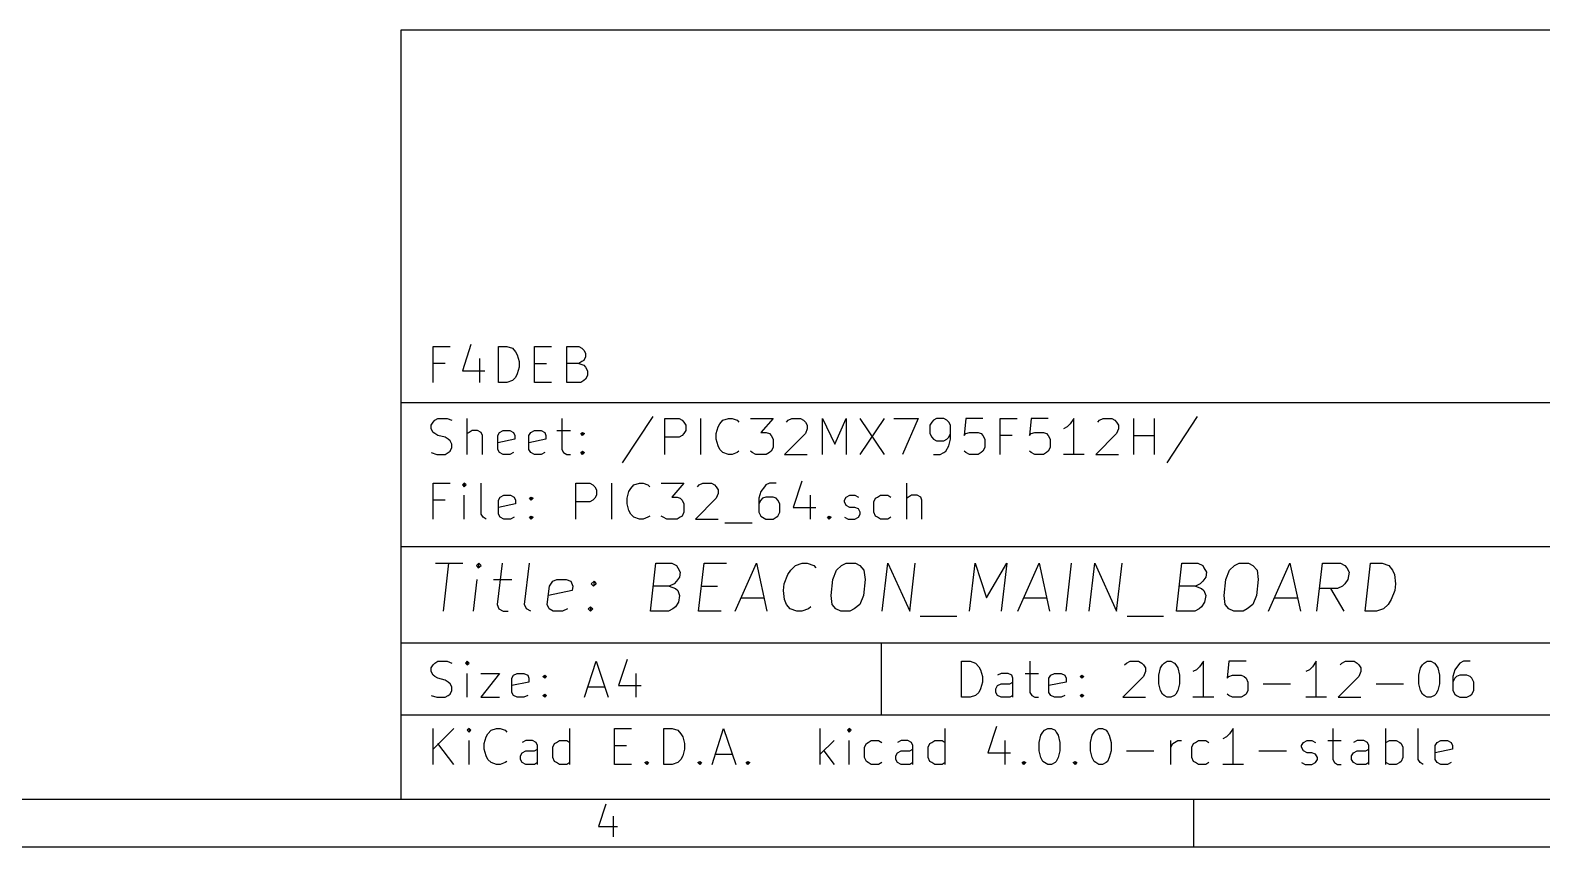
# Model space of a CAD drawing. Extents: x 10 to 287, y -200 to -10.
# Drawn here: x 161.6 to 224.5, y -200 to -166 of the extents above; entities that cross this region are included whole.
import ezdxf

# ---------------------------------------------------------------- set-up
doc = ezdxf.new("R2010")
doc.units = 0
doc.header["$MEASUREMENT"] = 0

msp = doc.modelspace()

# ---------------------------------------------------------------- linework, layer by layer
at = {"layer": 'Red 2'}
for p, q in [((177.013, -166.014), (177.013, -198.018)), ((285.013, -166.014), (177.013, -166.014)), ((178.359, -180.67), (178.359, -179.172)), ((178.359, -179.172), (179.07, -179.172)), ((179.934, -179.095), (179.578, -180.188)), ((181.077, -180.67), (181.077, -179.172)), ((181.077, -179.172), (181.432, -179.172)), ((181.432, -179.172), (181.661, -179.248)), ((181.661, -179.248), (181.788, -179.4)), ((182.575, -180.67), (182.575, -179.172)), ((182.575, -179.172), (183.286, -179.172)), ((183.921, -180.67), (183.921, -179.172)), ((183.921, -179.172), (184.429, -179.172)), ((184.429, -179.172), (184.556, -179.248)), ((184.556, -179.248), (184.633, -179.324)), ((178.867, -179.883), (178.359, -179.883)), ((180.289, -179.68), (180.289, -180.67)), ((181.788, -179.4), (181.864, -179.527)), ((181.864, -179.527), (181.94, -179.807)), ((181.94, -179.807), (181.94, -180.035)), ((182.575, -179.883), (183.083, -179.883)), ((184.429, -179.883), (183.921, -179.883)), ((184.556, -179.807), (184.429, -179.883)), ((184.429, -179.883), (184.633, -179.959)), ((184.633, -179.756), (184.556, -179.807)), ((184.633, -179.324), (184.709, -179.451)), ((184.709, -179.603), (184.633, -179.756)), ((184.709, -179.451), (184.709, -179.603)), ((179.578, -180.188), (180.518, -180.188)), ((181.788, -180.467), (181.661, -180.594)), ((181.864, -180.315), (181.788, -180.467)), ((181.94, -180.035), (181.864, -180.315)), ((184.633, -179.959), (184.709, -180.035)), ((184.709, -180.035), (184.785, -180.188)), ((184.785, -180.391), (184.709, -180.543)), ((184.785, -180.188), (184.785, -180.391)), ((181.432, -180.67), (181.077, -180.67)), ((181.661, -180.594), (181.432, -180.67)), ((183.286, -180.67), (182.575, -180.67)), ((184.506, -180.67), (183.921, -180.67)), ((184.633, -180.594), (184.506, -180.67)), ((184.709, -180.543), (184.633, -180.594)), ((177.013, -181.508), (285.013, -181.508)), ((178.283, -182.448), (178.359, -182.321)), ((178.359, -182.321), (178.435, -182.245)), ((178.435, -182.245), (178.562, -182.169)), ((178.562, -182.169), (178.943, -182.169)), ((178.943, -182.169), (179.146, -182.245)), ((179.781, -183.667), (179.781, -182.169)), ((183.718, -182.169), (183.718, -183.464)), ((187.503, -182.093), (186.233, -184.023)), ((188.011, -183.667), (188.011, -182.169)), ((188.011, -182.169), (188.595, -182.169)), ((188.595, -182.169), (188.722, -182.245)), ((188.722, -182.245), (188.798, -182.321)), ((188.798, -182.321), (188.874, -182.448)), ((189.509, -183.667), (189.509, -182.169)), ((190.221, -182.524), (190.297, -182.397)), ((190.297, -182.397), (190.424, -182.245)), ((190.424, -182.245), (190.652, -182.169)), ((190.652, -182.169), (190.805, -182.169)), ((190.805, -182.169), (191.008, -182.245)), ((191.008, -182.245), (191.084, -182.321)), ((191.567, -182.169), (192.507, -182.169)), ((192.507, -182.169), (191.999, -182.753)), ((193.065, -182.321), (193.142, -182.245)), ((193.142, -182.245), (193.294, -182.169)), ((193.294, -182.169), (193.65, -182.169)), ((193.65, -182.169), (193.777, -182.245)), ((193.777, -182.245), (193.853, -182.321)), ((193.853, -182.321), (193.929, -182.448)), ((194.564, -183.667), (194.564, -182.169)), ((194.564, -182.169), (195.072, -183.236)), ((195.072, -183.236), (195.555, -182.169)), ((195.555, -182.169), (195.555, -183.667)), ((196.113, -182.169), (197.129, -183.667)), ((197.129, -182.169), (196.113, -183.667)), ((197.536, -182.169), (198.552, -182.169)), ((198.552, -182.169), (197.891, -183.667)), ((199.111, -182.321), (199.034, -182.448)), ((199.187, -182.245), (199.111, -182.321)), ((199.314, -182.169), (199.187, -182.245)), ((199.619, -182.169), (199.314, -182.169)), ((199.746, -182.245), (199.619, -182.169)), ((199.822, -182.321), (199.746, -182.245)), ((199.898, -182.448), (199.822, -182.321)), ((200.533, -182.169), (200.457, -182.88)), ((201.244, -182.169), (200.533, -182.169)), ((201.955, -183.667), (201.955, -182.169)), ((201.955, -182.169), (202.667, -182.169)), ((203.251, -182.169), (203.175, -182.88)), ((203.962, -182.169), (203.251, -182.169)), ((204.876, -182.397), (204.749, -182.524)), ((205.029, -182.169), (204.876, -182.397)), ((205.029, -183.667), (205.029, -182.169)), ((206.019, -182.321), (206.096, -182.245)), ((206.096, -182.245), (206.248, -182.169)), ((206.248, -182.169), (206.604, -182.169)), ((206.604, -182.169), (206.731, -182.245)), ((206.731, -182.245), (206.807, -182.321)), ((206.807, -182.321), (206.883, -182.448)), ((207.518, -183.667), (207.518, -182.169)), ((208.382, -183.667), (208.382, -182.169)), ((210.16, -182.093), (208.89, -184.023)), ((178.283, -182.601), (178.283, -182.448)), ((178.359, -182.753), (178.283, -182.601)), ((178.435, -182.804), (178.359, -182.753)), ((178.562, -182.88), (178.435, -182.804)), ((178.867, -182.956), (178.562, -182.88)), ((178.994, -183.032), (178.867, -182.956)), ((179.07, -183.109), (178.994, -183.032)), ((179.857, -182.753), (179.781, -182.804)), ((179.984, -182.677), (179.857, -182.753)), ((180.213, -182.677), (179.984, -182.677)), ((180.365, -182.753), (180.213, -182.677)), ((180.416, -182.88), (180.365, -182.753)), ((180.416, -183.667), (180.416, -182.88)), ((181.051, -182.88), (181.127, -182.753)), ((181.051, -183.464), (181.051, -182.88)), ((181.762, -183.032), (181.051, -183.185)), ((181.127, -182.753), (181.28, -182.677)), ((181.28, -182.677), (181.559, -182.677)), ((181.559, -182.677), (181.712, -182.753)), ((181.712, -182.753), (181.762, -182.88)), ((181.762, -182.88), (181.762, -183.032)), ((182.347, -182.88), (182.423, -182.753)), ((182.347, -183.464), (182.347, -182.88)), ((183.058, -183.032), (182.347, -183.185)), ((182.423, -182.753), (182.575, -182.677)), ((182.575, -182.677), (182.855, -182.677)), ((182.855, -182.677), (183.007, -182.753)), ((183.007, -182.753), (183.058, -182.88)), ((183.058, -182.88), (183.058, -183.032)), ((183.515, -182.677), (184.074, -182.677)), ((184.506, -182.804), (184.582, -182.753)), ((184.582, -182.88), (184.506, -182.804)), ((184.582, -182.753), (184.658, -182.804)), ((184.582, -182.753), (184.582, -182.88)), ((184.658, -182.804), (184.582, -182.88)), ((188.595, -182.956), (188.011, -182.956)), ((188.722, -182.88), (188.595, -182.956)), ((188.798, -182.804), (188.722, -182.88)), ((188.874, -182.677), (188.798, -182.804)), ((188.874, -182.448), (188.874, -182.677)), ((190.144, -182.804), (190.221, -182.524)), ((190.144, -183.032), (190.144, -182.804)), ((190.221, -183.312), (190.144, -183.032)), ((191.999, -182.753), (192.227, -182.753)), ((192.227, -182.753), (192.354, -182.804)), ((192.354, -182.804), (192.43, -182.88)), ((192.43, -182.88), (192.507, -183.032)), ((192.507, -183.032), (192.507, -183.388)), ((193.853, -182.804), (192.989, -183.667)), ((193.929, -182.601), (193.853, -182.804)), ((193.929, -182.448), (193.929, -182.601)), ((199.034, -182.448), (199.034, -182.804)), ((199.034, -182.804), (199.111, -182.956)), ((199.111, -182.956), (199.187, -183.032)), ((199.187, -183.032), (199.314, -183.109)), ((199.619, -183.109), (199.746, -183.032)), ((199.746, -183.032), (199.822, -182.956)), ((199.822, -182.956), (199.898, -182.804)), ((199.822, -183.312), (199.898, -183.032)), ((199.898, -183.032), (199.898, -182.448)), ((200.457, -182.88), (200.533, -182.804)), ((200.533, -182.804), (200.685, -182.753)), ((200.685, -182.753), (201.041, -182.753)), ((201.041, -182.753), (201.168, -182.804)), ((201.168, -182.804), (201.244, -182.88)), ((201.244, -182.88), (201.32, -183.032)), ((201.32, -183.032), (201.32, -183.388)), ((202.463, -182.88), (201.955, -182.88)), ((203.175, -182.88), (203.251, -182.804)), ((203.251, -182.804), (203.403, -182.753)), ((203.403, -182.753), (203.759, -182.753)), ((203.759, -182.753), (203.886, -182.804)), ((203.886, -182.804), (203.962, -182.88)), ((203.962, -182.88), (204.038, -183.032)), ((204.038, -183.032), (204.038, -183.388)), ((204.749, -182.524), (204.597, -182.601)), ((206.807, -182.804), (205.943, -183.667)), ((206.883, -182.601), (206.807, -182.804)), ((206.883, -182.448), (206.883, -182.601)), ((207.518, -182.88), (208.382, -182.88)), ((178.283, -183.591), (178.511, -183.667)), ((178.511, -183.667), (178.867, -183.667)), ((178.867, -183.667), (178.994, -183.591)), ((178.994, -183.591), (179.07, -183.54)), ((179.146, -183.236), (179.07, -183.109)), ((179.07, -183.54), (179.146, -183.388)), ((179.146, -183.388), (179.146, -183.236)), ((181.127, -183.591), (181.051, -183.464)), ((181.28, -183.667), (181.127, -183.591)), ((181.559, -183.667), (181.28, -183.667)), ((181.712, -183.591), (181.559, -183.667)), ((182.423, -183.591), (182.347, -183.464)), ((182.575, -183.667), (182.423, -183.591)), ((182.855, -183.667), (182.575, -183.667)), ((183.007, -183.591), (182.855, -183.667)), ((183.718, -183.464), (183.794, -183.591)), ((183.794, -183.591), (183.921, -183.667)), ((183.921, -183.667), (184.074, -183.667)), ((184.506, -183.591), (184.582, -183.54)), ((184.582, -183.667), (184.506, -183.591)), ((184.582, -183.54), (184.658, -183.591)), ((184.582, -183.54), (184.582, -183.667)), ((184.658, -183.591), (184.582, -183.667)), ((190.297, -183.464), (190.221, -183.312)), ((190.424, -183.591), (190.297, -183.464)), ((190.652, -183.667), (190.424, -183.591)), ((190.805, -183.667), (190.652, -183.667)), ((191.008, -183.591), (190.805, -183.667)), ((191.084, -183.54), (191.008, -183.591)), ((191.643, -183.591), (191.567, -183.54)), ((191.795, -183.667), (191.643, -183.591)), ((192.227, -183.667), (191.795, -183.667)), ((192.354, -183.591), (192.227, -183.667)), ((192.43, -183.54), (192.354, -183.591)), ((192.507, -183.388), (192.43, -183.54)), ((192.989, -183.667), (193.929, -183.667)), ((199.187, -183.667), (199.466, -183.667)), ((199.314, -183.109), (199.619, -183.109)), ((199.466, -183.667), (199.619, -183.591)), ((199.619, -183.591), (199.695, -183.54)), ((199.695, -183.54), (199.822, -183.312)), ((200.533, -183.591), (200.457, -183.54)), ((200.685, -183.667), (200.533, -183.591)), ((201.041, -183.667), (200.685, -183.667)), ((201.168, -183.591), (201.041, -183.667)), ((201.244, -183.54), (201.168, -183.591)), ((201.32, -183.388), (201.244, -183.54)), ((203.251, -183.591), (203.175, -183.54)), ((203.403, -183.667), (203.251, -183.591)), ((203.759, -183.667), (203.403, -183.667)), ((203.886, -183.591), (203.759, -183.667)), ((203.962, -183.54), (203.886, -183.591)), ((204.038, -183.388), (203.962, -183.54)), ((205.461, -183.667), (204.597, -183.667)), ((205.943, -183.667), (206.883, -183.667)), ((178.359, -186.36), (178.359, -184.861)), ((178.359, -184.861), (179.07, -184.861)), ((179.654, -184.861), (179.578, -184.937)), ((179.73, -184.937), (179.654, -184.861)), ((179.654, -184.861), (179.654, -185.014)), ((180.365, -186.157), (180.365, -184.861)), ((184.302, -186.36), (184.302, -184.861)), ((184.302, -184.861), (184.887, -184.861)), ((184.887, -184.861), (185.014, -184.937)), ((185.801, -186.36), (185.801, -184.861)), ((186.715, -184.937), (186.944, -184.861)), ((186.944, -184.861), (187.096, -184.861)), ((187.096, -184.861), (187.3, -184.937)), ((187.858, -184.861), (188.798, -184.861)), ((188.798, -184.861), (188.29, -185.445)), ((189.433, -184.937), (189.586, -184.861)), ((189.586, -184.861), (189.941, -184.861)), ((189.941, -184.861), (190.068, -184.937)), ((192.354, -184.861), (192.202, -184.937)), ((192.634, -184.861), (192.354, -184.861)), ((193.7, -184.785), (193.345, -185.877)), ((198.069, -186.36), (198.069, -184.861)), ((179.578, -184.937), (179.654, -185.014)), ((179.654, -185.014), (179.73, -184.937)), ((179.654, -186.36), (179.654, -185.369)), ((181.077, -185.572), (181.153, -185.445)), ((181.153, -185.445), (181.305, -185.369)), ((181.305, -185.369), (181.585, -185.369)), ((181.585, -185.369), (181.737, -185.445)), ((181.737, -185.445), (181.788, -185.572)), ((182.372, -185.496), (182.448, -185.445)), ((182.448, -185.572), (182.372, -185.496)), ((182.448, -185.445), (182.524, -185.496)), ((182.448, -185.445), (182.448, -185.572)), ((182.524, -185.496), (182.448, -185.572)), ((185.014, -184.937), (185.09, -185.014)), ((185.09, -185.496), (185.014, -185.572)), ((185.09, -185.014), (185.166, -185.141)), ((185.166, -185.369), (185.09, -185.496)), ((185.166, -185.141), (185.166, -185.369)), ((186.436, -185.496), (186.512, -185.217)), ((186.436, -185.725), (186.436, -185.496)), ((186.512, -185.217), (186.588, -185.09)), ((186.588, -185.09), (186.715, -184.937)), ((187.3, -184.937), (187.376, -185.014)), ((188.29, -185.445), (188.519, -185.445)), ((188.519, -185.445), (188.646, -185.496)), ((188.646, -185.496), (188.722, -185.572)), ((190.144, -185.496), (189.281, -186.36)), ((189.357, -185.014), (189.433, -184.937)), ((190.068, -184.937), (190.144, -185.014)), ((190.144, -185.014), (190.221, -185.141)), ((190.221, -185.293), (190.144, -185.496)), ((190.221, -185.141), (190.221, -185.293)), ((191.999, -185.217), (191.922, -185.496)), ((191.922, -185.496), (191.922, -186.08)), ((192.151, -185.014), (191.999, -185.217)), ((192.075, -185.496), (191.999, -185.572)), ((192.202, -185.445), (192.075, -185.496)), ((192.202, -184.937), (192.151, -185.014)), ((192.507, -185.445), (192.202, -185.445)), ((192.634, -185.496), (192.507, -185.445)), ((192.71, -185.572), (192.634, -185.496)), ((194.056, -185.369), (194.056, -186.36)), ((195.478, -185.572), (195.555, -185.445)), ((195.555, -185.445), (195.707, -185.369)), ((195.707, -185.369), (195.91, -185.369)), ((195.91, -185.369), (196.063, -185.445)), ((196.698, -185.649), (196.774, -185.496)), ((196.774, -185.496), (196.85, -185.445)), ((196.85, -185.445), (196.977, -185.369)), ((196.977, -185.369), (197.282, -185.369)), ((197.282, -185.369), (197.409, -185.445)), ((198.145, -185.445), (198.069, -185.496)), ((198.272, -185.369), (198.145, -185.445)), ((198.501, -185.369), (198.272, -185.369)), ((198.653, -185.445), (198.501, -185.369)), ((198.704, -185.572), (198.653, -185.445)), ((178.867, -185.572), (178.359, -185.572)), ((180.442, -186.284), (180.365, -186.157)), ((181.077, -186.157), (181.077, -185.572)), ((181.788, -185.725), (181.077, -185.877)), ((181.153, -186.284), (181.077, -186.157)), ((181.788, -185.572), (181.788, -185.725)), ((184.887, -185.649), (184.302, -185.649)), ((185.014, -185.572), (184.887, -185.649)), ((186.512, -186.004), (186.436, -185.725)), ((186.588, -186.157), (186.512, -186.004)), ((186.715, -186.284), (186.588, -186.157)), ((188.722, -185.572), (188.798, -185.725)), ((188.798, -186.08), (188.722, -186.233)), ((188.798, -185.725), (188.798, -186.08)), ((191.999, -185.572), (191.922, -185.725)), ((191.922, -186.08), (191.999, -186.233)), ((192.786, -185.725), (192.71, -185.572)), ((192.71, -186.233), (192.786, -186.08)), ((192.786, -186.08), (192.786, -185.725)), ((193.345, -185.877), (194.285, -185.877)), ((195.478, -185.649), (195.478, -185.572)), ((195.555, -185.801), (195.478, -185.649)), ((195.707, -185.877), (195.555, -185.801)), ((195.91, -185.877), (195.707, -185.877)), ((196.063, -185.928), (195.91, -185.877)), ((196.139, -186.08), (196.063, -185.928)), ((196.063, -186.284), (196.139, -186.157)), ((196.139, -186.157), (196.139, -186.08)), ((196.698, -186.08), (196.698, -185.649)), ((196.774, -186.233), (196.698, -186.08)), ((198.704, -186.36), (198.704, -185.572)), ((180.569, -186.36), (180.442, -186.284)), ((181.305, -186.36), (181.153, -186.284)), ((181.585, -186.36), (181.305, -186.36)), ((181.737, -186.284), (181.585, -186.36)), ((182.372, -186.284), (182.448, -186.233)), ((182.448, -186.36), (182.372, -186.284)), ((182.448, -186.233), (182.524, -186.284)), ((182.448, -186.233), (182.448, -186.36)), ((182.524, -186.284), (182.448, -186.36)), ((186.944, -186.36), (186.715, -186.284)), ((187.096, -186.36), (186.944, -186.36)), ((187.3, -186.284), (187.096, -186.36)), ((187.376, -186.233), (187.3, -186.284)), ((187.935, -186.284), (187.858, -186.233)), ((188.087, -186.36), (187.935, -186.284)), ((188.519, -186.36), (188.087, -186.36)), ((188.646, -186.284), (188.519, -186.36)), ((188.722, -186.233), (188.646, -186.284)), ((189.281, -186.36), (190.221, -186.36)), ((190.5, -186.512), (191.643, -186.512)), ((191.999, -186.233), (192.075, -186.284)), ((192.075, -186.284), (192.202, -186.36)), ((192.202, -186.36), (192.507, -186.36)), ((192.507, -186.36), (192.634, -186.284)), ((192.634, -186.284), (192.71, -186.233)), ((194.767, -186.284), (194.843, -186.233)), ((194.843, -186.36), (194.767, -186.284)), ((194.843, -186.233), (194.92, -186.284)), ((194.843, -186.233), (194.843, -186.36)), ((194.92, -186.284), (194.843, -186.36)), ((195.478, -186.284), (195.631, -186.36)), ((195.631, -186.36), (195.91, -186.36)), ((195.91, -186.36), (196.063, -186.284)), ((196.85, -186.284), (196.774, -186.233)), ((196.977, -186.36), (196.85, -186.284)), ((197.282, -186.36), (196.977, -186.36)), ((197.409, -186.284), (197.282, -186.36)), ((177.013, -187.503), (285.013, -187.503)), ((178.46, -188.189), (179.603, -188.189)), ((178.791, -190.195), (179.019, -188.189)), ((180.264, -188.189), (180.162, -188.29)), ((180.162, -188.29), (180.238, -188.392)), ((180.264, -188.189), (180.238, -188.392)), ((180.238, -188.392), (180.365, -188.29)), ((180.365, -188.29), (180.264, -188.189)), ((181.229, -188.189), (181.026, -189.916)), ((182.169, -189.916), (182.372, -188.189)), ((187.401, -190.195), (187.63, -188.189)), ((187.63, -188.189), (188.29, -188.189)), ((188.29, -188.189), (188.493, -188.29)), ((188.493, -188.29), (188.544, -188.392)), ((188.544, -188.392), (188.646, -188.57)), ((188.646, -188.57), (188.62, -188.773)), ((189.408, -190.195), (189.636, -188.189)), ((189.636, -188.189), (190.576, -188.189)), ((190.932, -190.195), (191.821, -188.189)), ((191.821, -188.189), (192.253, -190.195)), ((192.964, -189.052), (193.116, -188.671)), ((193.116, -188.671), (193.243, -188.493)), ((193.243, -188.493), (193.446, -188.29)), ((193.446, -188.29), (193.726, -188.189)), ((193.726, -188.189), (193.929, -188.189)), ((193.929, -188.189), (194.208, -188.29)), ((194.208, -188.29), (194.285, -188.392)), ((194.996, -188.874), (195.148, -188.493)), ((195.148, -188.493), (195.351, -188.29)), ((195.351, -188.29), (195.555, -188.189)), ((195.555, -188.189), (195.936, -188.189)), ((195.936, -188.189), (196.113, -188.29)), ((196.113, -188.29), (196.291, -188.493)), ((196.291, -188.493), (196.342, -188.874)), ((197.053, -190.195), (197.282, -188.189)), ((197.282, -188.189), (198.196, -190.195)), ((198.196, -190.195), (198.425, -188.189)), ((200.685, -190.195), (200.914, -188.189)), ((200.914, -188.189), (201.397, -189.636)), ((201.397, -189.636), (202.235, -188.189)), ((202.235, -188.189), (202.006, -190.195)), ((202.692, -190.195), (203.581, -188.189)), ((203.581, -188.189), (204.013, -190.195)), ((204.699, -190.195), (204.927, -188.189)), ((205.664, -190.195), (205.892, -188.189)), ((205.892, -188.189), (206.807, -190.195)), ((206.807, -190.195), (207.035, -188.189)), ((209.296, -190.195), (209.525, -188.189)), ((209.525, -188.189), (210.185, -188.189)), ((210.185, -188.189), (210.388, -188.29)), ((210.388, -188.29), (210.439, -188.392)), ((210.439, -188.392), (210.541, -188.57)), ((210.541, -188.57), (210.515, -188.773)), ((211.353, -188.874), (211.506, -188.493)), ((211.506, -188.493), (211.709, -188.29)), ((211.709, -188.29), (211.912, -188.189)), ((211.912, -188.189), (212.293, -188.189)), ((212.293, -188.189), (212.471, -188.29)), ((212.471, -188.29), (212.649, -188.493)), ((212.649, -188.493), (212.7, -188.874)), ((213.131, -190.195), (214.02, -188.189)), ((214.02, -188.189), (214.452, -190.195)), ((215.138, -190.195), (215.367, -188.189)), ((215.367, -188.189), (216.129, -188.189)), ((216.129, -188.189), (216.306, -188.29)), ((216.306, -188.29), (216.383, -188.392)), ((216.383, -188.392), (216.484, -188.57)), ((216.484, -188.57), (216.433, -188.874)), ((217.145, -190.195), (217.373, -188.189)), ((217.373, -188.189), (217.856, -188.189)), ((217.856, -188.189), (218.135, -188.29)), ((218.135, -188.29), (218.288, -188.493)), ((218.288, -188.493), (218.364, -188.671)), ((218.364, -188.671), (218.415, -189.052)), ((180.035, -190.195), (180.188, -188.874)), ((180.873, -188.874), (181.635, -188.874)), ((183.109, -189.916), (183.21, -189.154)), ((184.15, -189.332), (183.159, -189.535)), ((183.21, -189.154), (183.337, -188.951)), ((183.337, -188.951), (183.515, -188.874)), ((183.515, -188.874), (183.896, -188.874)), ((183.896, -188.874), (184.099, -188.951)), ((184.099, -188.951), (184.175, -189.154)), ((184.175, -189.154), (184.15, -189.332)), ((184.937, -189.052), (185.064, -188.951)), ((185.039, -189.154), (184.937, -189.052)), ((185.064, -188.951), (185.039, -189.154)), ((185.141, -189.052), (185.039, -189.154)), ((185.064, -188.951), (185.141, -189.052)), ((188.189, -189.154), (187.528, -189.154)), ((188.392, -189.052), (188.189, -189.154)), ((188.189, -189.154), (188.443, -189.255)), ((188.493, -188.951), (188.392, -189.052)), ((188.443, -189.255), (188.544, -189.332)), ((188.62, -188.773), (188.493, -188.951)), ((188.544, -189.332), (188.62, -189.535)), ((189.535, -189.154), (190.195, -189.154)), ((192.938, -189.332), (192.964, -189.052)), ((192.989, -189.713), (192.938, -189.332)), ((194.92, -189.535), (194.996, -188.874)), ((196.342, -188.874), (196.266, -189.535)), ((210.083, -189.154), (209.423, -189.154)), ((210.287, -189.052), (210.083, -189.154)), ((210.083, -189.154), (210.337, -189.255)), ((210.388, -188.951), (210.287, -189.052)), ((210.337, -189.255), (210.439, -189.332)), ((210.515, -188.773), (210.388, -188.951)), ((210.439, -189.332), (210.515, -189.535)), ((211.277, -189.535), (211.353, -188.874)), ((212.7, -188.874), (212.623, -189.535)), ((216.002, -189.255), (215.24, -189.255)), ((216.281, -190.195), (215.722, -189.255)), ((216.205, -189.154), (216.002, -189.255)), ((216.306, -189.052), (216.205, -189.154)), ((216.433, -188.874), (216.306, -189.052)), ((218.389, -189.332), (218.237, -189.713)), ((218.415, -189.052), (218.389, -189.332)), ((181.026, -189.916), (181.102, -190.094)), ((182.245, -190.094), (182.169, -189.916)), ((183.185, -190.094), (183.109, -189.916)), ((188.57, -189.814), (188.443, -190.017)), ((188.62, -189.535), (188.57, -189.814)), ((191.16, -189.636), (192.126, -189.636)), ((193.065, -189.916), (192.989, -189.713)), ((193.218, -190.094), (193.065, -189.916)), ((194.97, -189.916), (194.92, -189.535)), ((195.123, -190.094), (194.97, -189.916)), ((196.113, -189.916), (195.885, -190.094)), ((196.266, -189.535), (196.113, -189.916)), ((202.921, -189.636), (203.886, -189.636)), ((210.464, -189.814), (210.337, -190.017)), ((210.515, -189.535), (210.464, -189.814)), ((211.328, -189.916), (211.277, -189.535)), ((211.48, -190.094), (211.328, -189.916)), ((212.471, -189.916), (212.242, -190.094)), ((212.623, -189.535), (212.471, -189.916)), ((213.36, -189.636), (214.325, -189.636)), ((218.11, -189.916), (217.907, -190.094)), ((218.237, -189.713), (218.11, -189.916)), ((181.102, -190.094), (181.28, -190.195)), ((181.28, -190.195), (181.483, -190.195)), ((182.423, -190.195), (182.245, -190.094)), ((183.363, -190.195), (183.185, -190.094)), ((183.744, -190.195), (183.363, -190.195)), ((183.947, -190.094), (183.744, -190.195)), ((184.81, -190.094), (184.912, -190.017)), ((184.912, -190.195), (184.81, -190.094)), ((184.912, -190.017), (185.014, -190.094)), ((184.912, -190.017), (184.912, -190.195)), ((185.014, -190.094), (184.912, -190.195)), ((188.163, -190.195), (187.401, -190.195)), ((188.341, -190.094), (188.163, -190.195)), ((188.443, -190.017), (188.341, -190.094)), ((190.348, -190.195), (189.408, -190.195)), ((193.497, -190.195), (193.218, -190.094)), ((193.7, -190.195), (193.497, -190.195)), ((193.98, -190.094), (193.7, -190.195)), ((194.081, -190.017), (193.98, -190.094)), ((195.326, -190.195), (195.123, -190.094)), ((195.707, -190.195), (195.326, -190.195)), ((195.885, -190.094), (195.707, -190.195)), ((198.628, -190.398), (200.152, -190.398)), ((207.239, -190.398), (208.763, -190.398)), ((210.058, -190.195), (209.296, -190.195)), ((210.236, -190.094), (210.058, -190.195)), ((210.337, -190.017), (210.236, -190.094)), ((211.684, -190.195), (211.48, -190.094)), ((212.065, -190.195), (211.684, -190.195)), ((212.242, -190.094), (212.065, -190.195)), ((217.627, -190.195), (217.145, -190.195)), ((217.907, -190.094), (217.627, -190.195)), ((177.013, -191.516), (285.013, -191.516)), ((197.002, -191.516), (197.002, -194.513)), ((178.283, -192.557), (178.359, -192.43)), ((178.359, -192.43), (178.435, -192.354)), ((178.435, -192.354), (178.562, -192.278)), ((178.562, -192.278), (178.943, -192.278)), ((178.943, -192.278), (179.146, -192.354)), ((179.781, -192.278), (179.705, -192.354)), ((179.705, -192.354), (179.781, -192.43)), ((179.857, -192.354), (179.781, -192.278)), ((179.781, -192.278), (179.781, -192.43)), ((179.781, -192.43), (179.857, -192.354)), ((184.658, -193.777), (185.141, -192.278)), ((185.141, -192.278), (185.649, -193.777)), ((186.436, -192.202), (186.08, -193.294)), ((200.355, -193.777), (200.355, -192.278)), ((200.355, -192.278), (200.711, -192.278)), ((200.711, -192.278), (200.939, -192.354)), ((200.939, -192.354), (201.066, -192.507)), ((203.2, -192.278), (203.2, -193.573)), ((207.137, -192.43), (207.213, -192.354)), ((207.213, -192.354), (207.366, -192.278)), ((207.366, -192.278), (207.721, -192.278)), ((207.721, -192.278), (207.848, -192.354)), ((207.848, -192.354), (207.924, -192.43)), ((207.924, -192.43), (208.001, -192.557)), ((208.636, -192.557), (208.712, -192.43)), ((208.712, -192.43), (208.788, -192.354)), ((208.788, -192.354), (208.915, -192.278)), ((208.915, -192.278), (209.067, -192.278)), ((209.067, -192.278), (209.22, -192.354)), ((209.22, -192.354), (209.271, -192.43)), ((209.271, -192.43), (209.347, -192.557)), ((210.414, -192.278), (210.261, -192.507)), ((210.414, -193.777), (210.414, -192.278)), ((211.48, -192.278), (211.404, -192.989)), ((212.192, -192.278), (211.48, -192.278)), ((215.113, -192.278), (214.96, -192.507)), ((215.113, -193.777), (215.113, -192.278)), ((216.103, -192.43), (216.179, -192.354)), ((216.179, -192.354), (216.332, -192.278)), ((216.332, -192.278), (216.687, -192.278)), ((216.687, -192.278), (216.814, -192.354)), ((216.814, -192.354), (216.891, -192.43)), ((216.891, -192.43), (216.967, -192.557)), ((219.456, -192.557), (219.532, -192.43)), ((219.532, -192.43), (219.608, -192.354)), ((219.608, -192.354), (219.735, -192.278)), ((219.735, -192.278), (219.888, -192.278)), ((219.888, -192.278), (220.04, -192.354)), ((220.04, -192.354), (220.091, -192.43)), ((220.091, -192.43), (220.167, -192.557)), ((221.031, -192.43), (220.878, -192.634)), ((221.082, -192.354), (221.031, -192.43)), ((221.234, -192.278), (221.082, -192.354)), ((221.513, -192.278), (221.234, -192.278)), ((178.283, -192.71), (178.283, -192.557)), ((178.359, -192.862), (178.283, -192.71)), ((178.435, -192.913), (178.359, -192.862)), ((178.562, -192.989), (178.435, -192.913)), ((178.867, -193.065), (178.562, -192.989)), ((178.994, -193.142), (178.867, -193.065)), ((179.781, -193.777), (179.781, -192.786)), ((180.34, -192.786), (181.127, -192.786)), ((181.127, -192.786), (180.34, -193.777)), ((181.635, -192.989), (181.712, -192.862)), ((181.635, -193.573), (181.635, -192.989)), ((181.712, -192.862), (181.864, -192.786)), ((181.864, -192.786), (182.143, -192.786)), ((182.143, -192.786), (182.296, -192.862)), ((182.296, -192.862), (182.347, -192.989)), ((182.347, -192.989), (182.347, -193.142)), ((182.931, -192.913), (183.007, -192.862)), ((183.007, -192.989), (182.931, -192.913)), ((183.007, -192.862), (183.083, -192.913)), ((183.007, -192.862), (183.007, -192.989)), ((183.083, -192.913), (183.007, -192.989)), ((186.792, -192.786), (186.792, -193.777)), ((201.066, -192.507), (201.143, -192.634)), ((201.143, -192.634), (201.219, -192.913)), ((201.219, -192.913), (201.219, -193.142)), ((202.006, -192.786), (201.854, -192.862)), ((202.286, -192.786), (202.006, -192.786)), ((202.438, -192.862), (202.286, -192.786)), ((202.489, -192.989), (202.438, -192.862)), ((202.489, -193.777), (202.489, -192.989)), ((202.997, -192.786), (203.556, -192.786)), ((203.987, -192.989), (204.064, -192.862)), ((203.987, -193.573), (203.987, -192.989)), ((204.064, -192.862), (204.216, -192.786)), ((204.216, -192.786), (204.495, -192.786)), ((204.495, -192.786), (204.648, -192.862)), ((204.648, -192.862), (204.699, -192.989)), ((204.699, -192.989), (204.699, -193.142)), ((205.283, -192.913), (205.359, -192.862)), ((205.359, -192.989), (205.283, -192.913)), ((205.359, -192.862), (205.435, -192.913)), ((205.359, -192.862), (205.359, -192.989)), ((205.435, -192.913), (205.359, -192.989)), ((207.924, -192.913), (207.061, -193.777)), ((208.001, -192.71), (207.924, -192.913)), ((208.001, -192.557), (208.001, -192.71)), ((208.559, -192.862), (208.636, -192.557)), ((208.559, -193.218), (208.559, -192.862)), ((209.347, -192.557), (209.423, -192.862)), ((209.423, -192.862), (209.423, -193.218)), ((210.134, -192.634), (209.982, -192.71)), ((210.261, -192.507), (210.134, -192.634)), ((211.404, -192.989), (211.48, -192.913)), ((211.48, -192.913), (211.633, -192.862)), ((211.633, -192.862), (211.988, -192.862)), ((211.988, -192.862), (212.115, -192.913)), ((212.115, -192.913), (212.192, -192.989)), ((212.192, -192.989), (212.268, -193.142)), ((214.833, -192.634), (214.681, -192.71)), ((214.96, -192.507), (214.833, -192.634)), ((216.891, -192.913), (216.027, -193.777)), ((216.967, -192.71), (216.891, -192.913)), ((216.967, -192.557), (216.967, -192.71)), ((219.38, -192.862), (219.456, -192.557)), ((219.38, -193.218), (219.38, -192.862)), ((220.167, -192.557), (220.243, -192.862)), ((220.243, -192.862), (220.243, -193.218)), ((220.878, -192.634), (220.802, -192.913)), ((220.802, -192.913), (220.802, -193.497)), ((220.878, -192.989), (220.802, -193.142)), ((220.955, -192.913), (220.878, -192.989)), ((221.082, -192.862), (220.955, -192.913)), ((221.386, -192.862), (221.082, -192.862)), ((221.513, -192.913), (221.386, -192.862)), ((221.59, -192.989), (221.513, -192.913)), ((221.666, -193.142), (221.59, -192.989)), ((178.283, -193.7), (178.511, -193.777)), ((178.867, -193.777), (178.994, -193.7)), ((179.07, -193.218), (178.994, -193.142)), ((178.994, -193.7), (179.07, -193.65)), ((179.146, -193.345), (179.07, -193.218)), ((179.07, -193.65), (179.146, -193.497)), ((179.146, -193.497), (179.146, -193.345)), ((182.347, -193.142), (181.635, -193.294)), ((181.712, -193.7), (181.635, -193.573)), ((181.864, -193.777), (181.712, -193.7)), ((182.296, -193.7), (182.143, -193.777)), ((182.931, -193.7), (183.007, -193.65)), ((183.007, -193.777), (182.931, -193.7)), ((183.007, -193.65), (183.083, -193.7)), ((183.007, -193.65), (183.007, -193.777)), ((183.083, -193.7), (183.007, -193.777)), ((184.785, -193.345), (185.496, -193.345)), ((186.08, -193.294), (187.02, -193.294)), ((200.939, -193.7), (200.711, -193.777)), ((201.066, -193.573), (200.939, -193.7)), ((201.143, -193.421), (201.066, -193.573)), ((201.219, -193.142), (201.143, -193.421)), ((201.778, -193.421), (201.854, -193.294)), ((201.778, -193.573), (201.778, -193.421)), ((201.854, -193.7), (201.778, -193.573)), ((201.854, -193.294), (202.006, -193.218)), ((202.006, -193.777), (201.854, -193.7)), ((202.006, -193.218), (202.362, -193.218)), ((202.362, -193.218), (202.489, -193.142)), ((202.489, -193.7), (202.362, -193.777)), ((203.2, -193.573), (203.276, -193.7)), ((203.276, -193.7), (203.403, -193.777)), ((204.699, -193.142), (203.987, -193.294)), ((204.064, -193.7), (203.987, -193.573)), ((204.216, -193.777), (204.064, -193.7)), ((204.648, -193.7), (204.495, -193.777)), ((205.283, -193.7), (205.359, -193.65)), ((205.359, -193.777), (205.283, -193.7)), ((205.359, -193.65), (205.435, -193.7)), ((205.359, -193.65), (205.359, -193.777)), ((205.435, -193.7), (205.359, -193.777)), ((208.636, -193.497), (208.559, -193.218)), ((208.712, -193.65), (208.636, -193.497)), ((208.788, -193.7), (208.712, -193.65)), ((208.915, -193.777), (208.788, -193.7)), ((209.22, -193.7), (209.067, -193.777)), ((209.271, -193.65), (209.22, -193.7)), ((209.347, -193.497), (209.271, -193.65)), ((209.423, -193.218), (209.347, -193.497)), ((211.48, -193.7), (211.404, -193.65)), ((211.633, -193.777), (211.48, -193.7)), ((212.115, -193.7), (211.988, -193.777)), ((212.192, -193.65), (212.115, -193.7)), ((212.268, -193.497), (212.192, -193.65)), ((212.268, -193.142), (212.268, -193.497)), ((212.903, -193.218), (214.046, -193.218)), ((217.602, -193.218), (218.745, -193.218)), ((219.456, -193.497), (219.38, -193.218)), ((219.532, -193.65), (219.456, -193.497)), ((219.608, -193.7), (219.532, -193.65)), ((219.735, -193.777), (219.608, -193.7)), ((220.04, -193.7), (219.888, -193.777)), ((220.091, -193.65), (220.04, -193.7)), ((220.167, -193.497), (220.091, -193.65)), ((220.243, -193.218), (220.167, -193.497)), ((220.802, -193.497), (220.878, -193.65)), ((220.878, -193.65), (220.955, -193.7)), ((220.955, -193.7), (221.082, -193.777)), ((221.386, -193.777), (221.513, -193.7)), ((221.513, -193.7), (221.59, -193.65)), ((221.59, -193.65), (221.666, -193.497)), ((221.666, -193.497), (221.666, -193.142)), ((178.511, -193.777), (178.867, -193.777)), ((180.34, -193.777), (181.127, -193.777)), ((182.143, -193.777), (181.864, -193.777)), ((200.711, -193.777), (200.355, -193.777)), ((202.362, -193.777), (202.006, -193.777)), ((203.403, -193.777), (203.556, -193.777)), ((204.495, -193.777), (204.216, -193.777)), ((207.061, -193.777), (208.001, -193.777)), ((209.067, -193.777), (208.915, -193.777)), ((210.845, -193.777), (209.982, -193.777)), ((211.988, -193.777), (211.633, -193.777)), ((215.544, -193.777), (214.681, -193.777)), ((216.027, -193.777), (216.967, -193.777)), ((219.888, -193.777), (219.735, -193.777)), ((221.082, -193.777), (221.386, -193.777)), ((177.013, -194.513), (285.013, -194.513)), ((201.803, -194.996), (201.447, -196.088)), ((178.359, -196.571), (178.359, -195.072)), ((179.222, -195.072), (178.359, -195.936)), ((179.857, -195.072), (179.781, -195.148)), ((179.781, -195.148), (179.857, -195.224)), ((179.934, -195.148), (179.857, -195.072)), ((179.857, -195.072), (179.857, -195.224)), ((179.857, -195.224), (179.934, -195.148)), ((179.857, -196.571), (179.857, -195.58)), ((180.492, -195.707), (180.569, -195.428)), ((180.569, -195.428), (180.645, -195.301)), ((180.645, -195.301), (180.772, -195.148)), ((180.772, -195.148), (181, -195.072)), ((181, -195.072), (181.153, -195.072)), ((181.153, -195.072), (181.356, -195.148)), ((181.356, -195.148), (181.432, -195.224)), ((182.22, -195.58), (182.067, -195.656)), ((182.499, -195.58), (182.22, -195.58)), ((182.651, -195.656), (182.499, -195.58)), ((183.49, -195.656), (183.617, -195.58)), ((183.617, -195.58), (183.921, -195.58)), ((183.921, -195.58), (184.048, -195.656)), ((184.048, -196.571), (184.048, -195.072)), ((185.903, -196.571), (185.903, -195.072)), ((185.903, -195.072), (186.614, -195.072)), ((187.96, -196.571), (187.96, -195.072)), ((187.96, -195.072), (188.316, -195.072)), ((188.316, -195.072), (188.544, -195.148)), ((188.544, -195.148), (188.671, -195.301)), ((188.671, -195.301), (188.747, -195.428)), ((188.747, -195.428), (188.824, -195.707)), ((189.967, -196.571), (190.449, -195.072)), ((190.449, -195.072), (190.957, -196.571)), ((194.462, -196.571), (194.462, -195.072)), ((195.047, -195.58), (194.462, -196.139)), ((195.682, -195.072), (195.605, -195.148)), ((195.605, -195.148), (195.682, -195.224)), ((195.758, -195.148), (195.682, -195.072)), ((195.682, -195.072), (195.682, -195.224)), ((195.682, -195.224), (195.758, -195.148)), ((195.682, -196.571), (195.682, -195.58)), ((196.469, -195.656), (196.596, -195.58)), ((196.596, -195.58), (196.901, -195.58)), ((196.901, -195.58), (197.028, -195.656)), ((197.841, -195.58), (197.688, -195.656)), ((198.12, -195.58), (197.841, -195.58)), ((198.272, -195.656), (198.12, -195.58)), ((199.111, -195.656), (199.238, -195.58)), ((199.238, -195.58), (199.542, -195.58)), ((199.542, -195.58), (199.669, -195.656)), ((199.669, -196.571), (199.669, -195.072)), ((202.159, -195.58), (202.159, -196.571)), ((203.581, -195.656), (203.657, -195.351)), ((203.657, -195.351), (203.733, -195.224)), ((203.733, -195.224), (203.81, -195.148)), ((203.81, -195.148), (203.937, -195.072)), ((203.937, -195.072), (204.089, -195.072)), ((204.089, -195.072), (204.241, -195.148)), ((204.241, -195.148), (204.292, -195.224)), ((204.292, -195.224), (204.368, -195.351)), ((204.368, -195.351), (204.445, -195.656)), ((205.715, -195.656), (205.791, -195.351)), ((205.791, -195.351), (205.867, -195.224)), ((205.867, -195.224), (205.943, -195.148)), ((205.943, -195.148), (206.07, -195.072)), ((206.07, -195.072), (206.223, -195.072)), ((206.223, -195.072), (206.375, -195.148)), ((206.375, -195.148), (206.426, -195.224)), ((206.426, -195.224), (206.502, -195.351)), ((206.502, -195.351), (206.578, -195.656)), ((209.067, -196.571), (209.067, -195.58)), ((209.22, -195.656), (209.347, -195.58)), ((209.347, -195.58), (209.499, -195.58)), ((210.083, -195.656), (210.21, -195.58)), ((210.21, -195.58), (210.515, -195.58)), ((210.515, -195.58), (210.642, -195.656)), ((211.379, -195.428), (211.226, -195.504)), ((211.506, -195.301), (211.379, -195.428)), ((211.658, -195.072), (211.506, -195.301)), ((211.658, -196.571), (211.658, -195.072)), ((214.579, -195.656), (214.732, -195.58)), ((214.732, -195.58), (214.935, -195.58)), ((214.935, -195.58), (215.087, -195.656)), ((215.595, -195.58), (216.154, -195.58)), ((215.798, -195.072), (215.798, -196.367)), ((216.814, -195.58), (216.662, -195.656)), ((217.094, -195.58), (216.814, -195.58)), ((217.246, -195.656), (217.094, -195.58)), ((218.008, -196.571), (218.008, -195.072)), ((218.008, -195.656), (218.161, -195.58)), ((218.161, -195.58), (218.44, -195.58)), ((218.44, -195.58), (218.592, -195.656)), ((219.354, -196.367), (219.354, -195.072)), ((220.142, -195.656), (220.294, -195.58)), ((220.294, -195.58), (220.574, -195.58)), ((220.574, -195.58), (220.726, -195.656)), ((179.222, -196.571), (178.562, -195.707)), ((180.492, -195.936), (180.492, -195.707)), ((180.569, -196.215), (180.492, -195.936)), ((180.645, -196.367), (180.569, -196.215)), ((181.991, -196.215), (182.067, -196.088)), ((181.991, -196.367), (181.991, -196.215)), ((182.067, -196.088), (182.22, -196.012)), ((182.22, -196.012), (182.575, -196.012)), ((182.575, -196.012), (182.702, -195.936)), ((182.702, -195.783), (182.651, -195.656)), ((182.702, -196.571), (182.702, -195.783)), ((183.337, -195.859), (183.413, -195.707)), ((183.337, -196.291), (183.337, -195.859)), ((183.413, -195.707), (183.49, -195.656)), ((185.903, -195.783), (186.411, -195.783)), ((188.747, -196.215), (188.671, -196.367)), ((188.824, -195.936), (188.747, -196.215)), ((188.824, -195.707), (188.824, -195.936)), ((190.094, -196.139), (190.805, -196.139)), ((194.615, -196.012), (195.047, -196.571)), ((196.317, -195.859), (196.393, -195.707)), ((196.317, -196.291), (196.317, -195.859)), ((196.393, -195.707), (196.469, -195.656)), ((197.612, -196.215), (197.688, -196.088)), ((197.612, -196.367), (197.612, -196.215)), ((197.688, -196.088), (197.841, -196.012)), ((197.841, -196.012), (198.196, -196.012)), ((198.196, -196.012), (198.323, -195.936)), ((198.323, -195.783), (198.272, -195.656)), ((198.323, -196.571), (198.323, -195.783)), ((198.958, -195.859), (199.034, -195.707)), ((198.958, -196.291), (198.958, -195.859)), ((199.034, -195.707), (199.111, -195.656)), ((201.447, -196.088), (202.387, -196.088)), ((203.581, -196.012), (203.581, -195.656)), ((203.657, -196.291), (203.581, -196.012)), ((204.445, -196.012), (204.368, -196.291)), ((204.445, -195.656), (204.445, -196.012)), ((205.715, -196.012), (205.715, -195.656)), ((205.791, -196.291), (205.715, -196.012)), ((206.578, -196.012), (206.502, -196.291)), ((206.578, -195.656), (206.578, -196.012)), ((207.213, -196.012), (208.356, -196.012)), ((209.067, -195.859), (209.144, -195.707)), ((209.144, -195.707), (209.22, -195.656)), ((209.931, -195.859), (210.007, -195.707)), ((209.931, -196.291), (209.931, -195.859)), ((210.007, -195.707), (210.083, -195.656)), ((212.725, -196.012), (213.868, -196.012)), ((214.503, -195.783), (214.579, -195.656)), ((214.503, -195.859), (214.503, -195.783)), ((214.579, -196.012), (214.503, -195.859)), ((214.732, -196.088), (214.579, -196.012)), ((214.935, -196.088), (214.732, -196.088)), ((215.087, -196.139), (214.935, -196.088)), ((215.163, -196.291), (215.087, -196.139)), ((216.586, -196.215), (216.662, -196.088)), ((216.586, -196.367), (216.586, -196.215)), ((216.662, -196.088), (216.814, -196.012)), ((216.814, -196.012), (217.17, -196.012)), ((217.17, -196.012), (217.297, -195.936)), ((217.297, -195.783), (217.246, -195.656)), ((217.297, -196.571), (217.297, -195.783)), ((218.592, -195.656), (218.643, -195.707)), ((218.643, -195.707), (218.719, -195.859)), ((218.719, -195.859), (218.719, -196.291)), ((220.066, -195.783), (220.142, -195.656)), ((220.066, -196.367), (220.066, -195.783)), ((220.777, -195.936), (220.066, -196.088)), ((220.726, -195.656), (220.777, -195.783)), ((220.777, -195.783), (220.777, -195.936)), ((180.772, -196.494), (180.645, -196.367)), ((181, -196.571), (180.772, -196.494)), ((181.153, -196.571), (181, -196.571)), ((181.356, -196.494), (181.153, -196.571)), ((181.432, -196.444), (181.356, -196.494)), ((182.067, -196.494), (181.991, -196.367)), ((182.22, -196.571), (182.067, -196.494)), ((182.575, -196.571), (182.22, -196.571)), ((182.702, -196.494), (182.575, -196.571)), ((183.413, -196.444), (183.337, -196.291)), ((183.49, -196.494), (183.413, -196.444)), ((183.617, -196.571), (183.49, -196.494)), ((183.921, -196.571), (183.617, -196.571)), ((184.048, -196.494), (183.921, -196.571)), ((186.614, -196.571), (185.903, -196.571)), ((187.173, -196.494), (187.249, -196.444)), ((187.249, -196.571), (187.173, -196.494)), ((187.249, -196.444), (187.325, -196.494)), ((187.249, -196.444), (187.249, -196.571)), ((187.325, -196.494), (187.249, -196.571)), ((188.316, -196.571), (187.96, -196.571)), ((188.544, -196.494), (188.316, -196.571)), ((188.671, -196.367), (188.544, -196.494)), ((189.382, -196.494), (189.459, -196.444)), ((189.459, -196.571), (189.382, -196.494)), ((189.459, -196.444), (189.535, -196.494)), ((189.459, -196.444), (189.459, -196.571)), ((189.535, -196.494), (189.459, -196.571)), ((191.389, -196.494), (191.465, -196.444)), ((191.465, -196.571), (191.389, -196.494)), ((191.465, -196.444), (191.541, -196.494)), ((191.465, -196.444), (191.465, -196.571)), ((191.541, -196.494), (191.465, -196.571)), ((196.393, -196.444), (196.317, -196.291)), ((196.469, -196.494), (196.393, -196.444)), ((196.596, -196.571), (196.469, -196.494)), ((196.901, -196.571), (196.596, -196.571)), ((197.028, -196.494), (196.901, -196.571)), ((197.688, -196.494), (197.612, -196.367)), ((197.841, -196.571), (197.688, -196.494)), ((198.196, -196.571), (197.841, -196.571)), ((198.323, -196.494), (198.196, -196.571)), ((199.034, -196.444), (198.958, -196.291)), ((199.111, -196.494), (199.034, -196.444)), ((199.238, -196.571), (199.111, -196.494)), ((199.542, -196.571), (199.238, -196.571)), ((199.669, -196.494), (199.542, -196.571)), ((202.87, -196.494), (202.946, -196.444)), ((202.946, -196.571), (202.87, -196.494)), ((202.946, -196.444), (203.022, -196.494)), ((202.946, -196.444), (202.946, -196.571)), ((203.022, -196.494), (202.946, -196.571)), ((203.733, -196.444), (203.657, -196.291)), ((203.81, -196.494), (203.733, -196.444)), ((203.937, -196.571), (203.81, -196.494)), ((204.089, -196.571), (203.937, -196.571)), ((204.241, -196.494), (204.089, -196.571)), ((204.292, -196.444), (204.241, -196.494)), ((204.368, -196.291), (204.292, -196.444)), ((205.003, -196.494), (205.08, -196.444)), ((205.08, -196.571), (205.003, -196.494)), ((205.08, -196.444), (205.156, -196.494)), ((205.08, -196.444), (205.08, -196.571)), ((205.156, -196.494), (205.08, -196.571)), ((205.867, -196.444), (205.791, -196.291)), ((205.943, -196.494), (205.867, -196.444)), ((206.07, -196.571), (205.943, -196.494)), ((206.223, -196.571), (206.07, -196.571)), ((206.375, -196.494), (206.223, -196.571)), ((206.426, -196.444), (206.375, -196.494)), ((206.502, -196.291), (206.426, -196.444)), ((210.007, -196.444), (209.931, -196.291)), ((210.083, -196.494), (210.007, -196.444)), ((210.21, -196.571), (210.083, -196.494)), ((210.515, -196.571), (210.21, -196.571)), ((210.642, -196.494), (210.515, -196.571)), ((212.09, -196.571), (211.226, -196.571)), ((214.503, -196.494), (214.655, -196.571)), ((214.655, -196.571), (214.935, -196.571)), ((214.935, -196.571), (215.087, -196.494)), ((215.087, -196.494), (215.163, -196.367)), ((215.163, -196.367), (215.163, -196.291)), ((215.798, -196.367), (215.875, -196.494)), ((215.875, -196.494), (216.002, -196.571)), ((216.002, -196.571), (216.154, -196.571)), ((216.662, -196.494), (216.586, -196.367)), ((216.814, -196.571), (216.662, -196.494)), ((217.17, -196.571), (216.814, -196.571)), ((217.297, -196.494), (217.17, -196.571)), ((218.161, -196.571), (218.008, -196.494)), ((218.44, -196.571), (218.161, -196.571)), ((218.592, -196.494), (218.44, -196.571)), ((218.643, -196.444), (218.592, -196.494)), ((218.719, -196.291), (218.643, -196.444)), ((219.431, -196.494), (219.354, -196.367)), ((219.558, -196.571), (219.431, -196.494)), ((220.142, -196.494), (220.066, -196.367)), ((220.294, -196.571), (220.142, -196.494)), ((220.574, -196.571), (220.294, -196.571)), ((220.726, -196.494), (220.574, -196.571)), ((11.9888, -198.018), (285.013, -198.018)), ((177.013, -198.018), (285.013, -198.018)), ((210.007, -198.018), (210.007, -200)), ((185.547, -198.222), (185.242, -199.161)), ((185.852, -198.73), (185.852, -199.593)), ((185.242, -199.161), (186.03, -199.161)), ((10.0076, -200), (286.995, -200))]:
    msp.add_line(p, q, dxfattribs=at)

doc.saveas('drawing.dxf')
